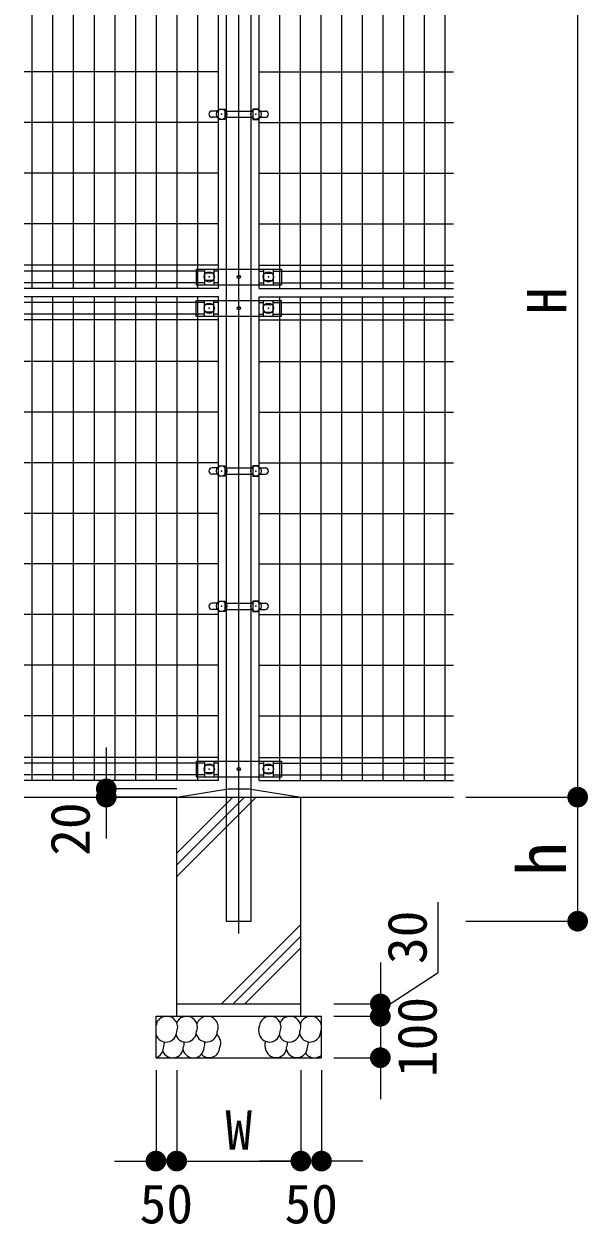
# Model space of a CAD drawing. Units: millimetres at full size, with parts at other scales. Extents: x 265 to 3003, y 4095 to 5961.
# Drawn here: x 1606 to 1879, y 5016 to 5596 of the extents above; entities that cross this region are included whole.
import ezdxf
from ezdxf.enums import TextEntityAlignment as Align

# ---------------------------------------------------------------- set-up
doc = ezdxf.new("R2010")
doc.units = ezdxf.units.MM
doc.header["$LTSCALE"] = 10
doc.header["$PDMODE"] = 32
doc.header["$PDSIZE"] = 5
doc.linetypes.add('DASHED_SPACED', pattern=[12, 6, -6])
doc.linetypes.add('USER1', pattern=[200, 125, -25, 25, -25])
for name, color, linetype, lineweight in [('ハッチ', 4, 'Continuous', 13), ('寸法', 3, 'Continuous', 13), ('本体', 7, 'Continuous', 13)]:
    doc.layers.add(name, color=color, linetype=linetype, lineweight=lineweight)
doc.styles.add('ＭＳ ゴシック', font='')
doc.styles.get('ＭＳ ゴシック').set_extended_font_data('MS Gothic')

# ---------------------------------------------------------------- blocks, each defined once
blk = doc.blocks.new('filled_dot')
at = {"color": 0, "linetype": 'Continuous', "lineweight": -2, "const_width": 1.25}
blk.add_lwpolyline([(-0.625, 0, 1), (0.625, 0, 1)], format="xyb", close=True, dxfattribs=at)

msp = doc.modelspace()

# ---------------------------------------------------------------- linework, layer by layer
at = {"layer": 'ハッチ', "linetype": 'USER1'}
msp.add_line((1710.01, 5156.26), (1710.01, 5710.66), dxfattribs=at)
at = {"layer": 'ハッチ'}
for p, q in [((1712.72, 5222.26), (1680.01, 5189.55)), ((1707.07, 5222.26), (1680.01, 5195.21)), ((1718.38, 5222.26), (1680.01, 5183.9)), ((1701.65, 5122.26), (1740.01, 5160.63)), ((1707.31, 5122.26), (1740.01, 5154.97)), ((1712.96, 5122.26), (1740.01, 5149.31))]:
    msp.add_line(p, q, dxfattribs=at)
for centre, radius, start, end in [((1675.22, 5111.01), 5.26, 335.90726, 171.81941), ((1684.79, 5111.01), 5.26, 335.90726, 155.65118), ((1694.84, 5111.01), 5.26, 335.90726, 162.8418), ((1725.2, 5111.01), 5.26, 335.90726, 171.81941), ((1734.77, 5111.01), 5.26, 335.90726, 155.65118), ((1744.82, 5111.01), 5.26, 335.90726, 162.8418), ((1674.87, 5108.96), 5.14, 199.07444, 358.86196), ((1684.45, 5108.96), 5.14, 201.36913, 358.86196), ((1694.49, 5108.96), 5.14, 192.39816, 358.86196), ((1696.03, 5103.44), 5.26, 335.90726, 49.94834), ((1725.76, 5109.52), 6.19, 158.81695, 201.18305), ((1724.85, 5108.96), 5.14, 199.07444, 358.86196), ((1734.43, 5108.96), 5.14, 201.36913, 358.86196), ((1744.47, 5108.96), 5.14, 192.39816, 358.86196), ((1746.8, 5103.18), 5.26, 52.31339, 59.60595), ((1668.79, 5101.78), 5.26, 74.60085, 76.56637), ((1678.03, 5101.32), 5.14, 202.28329, 358.86196), ((1668.79, 5103.2), 5.26, 335.90726, 7.56803), ((1688.07, 5101.32), 5.14, 192.39816, 358.86196), ((1678.37, 5103.36), 5.26, 335.90726, 5.82015), ((1695.69, 5101.4), 5.14, 222.82822, 358.86196), ((1688.41, 5103.36), 5.26, 335.90726, 5.82015), ((1729.05, 5102.32), 6.45, 162.98025, 203.69265), ((1728.01, 5101.41), 5.14, 199.07444, 358.86196), ((1738.05, 5101.41), 5.14, 192.39816, 358.86196), ((1728.35, 5103.46), 5.26, 335.90726, 4.75206), ((1738.39, 5103.46), 5.26, 335.90726, 4.75206), ((1668.45, 5101.16), 5.14, 287.70679, 358.86196), ((1746.56, 5101.35), 5.14, 213.66674, 312.15782)]:
    msp.add_arc(centre, radius, start, end, dxfattribs=at)
at = {"layer": '寸法', "color": 1}
for p, q in [((1873.81, 5702.26), (1873.81, 5222.26)), ((1645.98, 5246.26), (1645.98, 5202.26)), ((1680.01, 5226.26), (1645.98, 5226.26)), ((1680.01, 5222.26), (1645.98, 5222.26)), ((1819.81, 5222.26), (1873.81, 5222.26)), ((1819.81, 5222.26), (1873.81, 5222.26)), ((1873.81, 5222.26), (1873.81, 5162.26)), ((1806.35, 5137.53), (1806.35, 5171.39)), ((1819.81, 5162.26), (1873.81, 5162.26)), ((1778.44, 5142.26), (1778.44, 5096.26)), ((1778.44, 5119.26), (1806.35, 5137.53)), ((1778.44, 5136.26), (1778.44, 5076.26)), ((1756.01, 5122.26), (1778.44, 5122.26)), ((1756.01, 5116.26), (1778.44, 5116.26)), ((1756.01, 5116.26), (1778.44, 5116.26)), ((1756.01, 5096.26), (1778.44, 5096.26)), ((1670.01, 5090.26), (1670.01, 5046.26)), ((1680.01, 5090.26), (1680.01, 5046.26)), ((1680.01, 5090.26), (1680.01, 5046.26)), ((1740.01, 5090.26), (1740.01, 5046.26)), ((1740.01, 5090.26), (1740.01, 5046.26)), ((1750.01, 5090.26), (1750.01, 5046.26)), ((1650.01, 5046.26), (1700.01, 5046.26)), ((1680.01, 5046.26), (1740.01, 5046.26)), ((1770.01, 5046.26), (1720.01, 5046.26))]:
    msp.add_line(p, q, dxfattribs=at)
at = {"layer": '本体'}
for p, q in [((1610.21, 5468.26), (1610.21, 5702.26)), ((1620.21, 5468.26), (1620.21, 5702.26)), ((1630.21, 5468.26), (1630.21, 5702.26)), ((1640.21, 5468.26), (1640.21, 5702.26)), ((1650.21, 5468.26), (1650.21, 5702.26)), ((1660.21, 5468.26), (1660.21, 5702.26)), ((1670.21, 5468.26), (1670.21, 5702.26)), ((1680.21, 5468.26), (1680.21, 5702.26)), ((1690.21, 5468.26), (1690.21, 5702.26)), ((1700.21, 5468.26), (1700.21, 5702.26)), ((1703.96, 5702.66), (1703.96, 5222.26)), ((1716.06, 5222.26), (1716.06, 5702.66)), ((1719.81, 5468.26), (1719.81, 5702.26)), ((1729.81, 5468.26), (1729.81, 5702.26)), ((1739.81, 5468.26), (1739.81, 5702.26)), ((1749.81, 5468.26), (1749.81, 5702.26)), ((1759.81, 5468.26), (1759.81, 5702.26)), ((1769.81, 5468.26), (1769.81, 5702.26)), ((1779.81, 5468.26), (1779.81, 5702.26)), ((1789.81, 5468.26), (1789.81, 5702.26)), ((1799.81, 5468.26), (1799.81, 5702.26)), ((1809.81, 5468.26), (1809.81, 5702.26)), ((1700.21, 5573.02), (1606.21, 5573.02)), ((1719.81, 5573.02), (1813.81, 5573.02)), ((1700.21, 5554.04), (1697.11, 5554.04)), ((1700.21, 5555.04), (1703.21, 5555.04)), ((1703.21, 5555.04), (1703.21, 5550.04)), ((1703.21, 5554.04), (1716.81, 5554.04)), ((1716.81, 5555.04), (1716.81, 5550.04)), ((1719.81, 5555.04), (1716.81, 5555.04)), ((1719.81, 5554.04), (1722.91, 5554.04)), ((1700.21, 5548.54), (1606.21, 5548.54)), ((1700.21, 5551.04), (1697.11, 5551.04)), ((1703.21, 5550.04), (1700.21, 5550.04)), ((1703.21, 5551.04), (1716.81, 5551.04)), ((1716.81, 5550.04), (1719.81, 5550.04)), ((1719.81, 5551.04), (1722.91, 5551.04)), ((1719.81, 5548.54), (1813.81, 5548.54)), ((1700.21, 5524.06), (1606.21, 5524.06)), ((1719.81, 5524.06), (1813.81, 5524.06)), ((1700.21, 5499.58), (1606.21, 5499.58)), ((1719.81, 5499.58), (1813.81, 5499.58)), ((1700.21, 5479.46), (1606.21, 5479.46)), ((1719.81, 5479.46), (1813.81, 5479.46)), ((1693.41, 5476.66), (1606.21, 5476.66)), ((1689.41, 5477.66), (1689.41, 5470.06)), ((1689.41, 5477.66), (1730.61, 5477.66)), ((1693.41, 5477.66), (1693.41, 5470.06)), ((1698.01, 5475.66), (1693.41, 5475.66)), ((1698.01, 5477.66), (1698.01, 5470.06)), ((1700.21, 5476.66), (1698.01, 5476.66)), ((1719.81, 5476.66), (1722.01, 5476.66)), ((1722.01, 5477.66), (1722.01, 5470.06)), ((1722.01, 5475.66), (1726.61, 5475.66)), ((1726.61, 5477.66), (1726.61, 5470.06)), ((1726.61, 5476.66), (1813.81, 5476.66)), ((1730.61, 5477.66), (1730.61, 5470.06)), ((1693.41, 5471.06), (1606.21, 5471.06)), ((1700.21, 5468.26), (1606.21, 5468.26)), ((1689.41, 5470.06), (1730.61, 5470.06)), ((1698.01, 5472.06), (1693.41, 5472.06)), ((1700.21, 5471.06), (1698.01, 5471.06)), ((1719.81, 5471.06), (1722.01, 5471.06)), ((1719.81, 5468.26), (1813.81, 5468.26)), ((1722.01, 5472.06), (1726.61, 5472.06)), ((1726.61, 5471.06), (1813.81, 5471.06)), ((1700.21, 5464.26), (1606.21, 5464.26)), ((1693.41, 5461.46), (1606.21, 5461.46)), ((1610.21, 5230.26), (1610.21, 5464.26)), ((1620.21, 5230.26), (1620.21, 5464.26)), ((1630.21, 5230.26), (1630.21, 5464.26)), ((1640.21, 5230.26), (1640.21, 5464.26)), ((1650.21, 5230.26), (1650.21, 5464.26)), ((1660.21, 5230.26), (1660.21, 5464.26)), ((1670.21, 5230.26), (1670.21, 5464.26)), ((1680.21, 5230.26), (1680.21, 5464.26)), ((1689.41, 5454.86), (1689.41, 5462.46)), ((1689.41, 5462.46), (1730.61, 5462.46)), ((1690.21, 5230.26), (1690.21, 5464.26)), ((1693.41, 5454.86), (1693.41, 5462.46)), ((1698.01, 5454.86), (1698.01, 5462.46)), ((1700.21, 5461.46), (1698.01, 5461.46)), ((1700.21, 5230.26), (1700.21, 5464.26)), ((1719.81, 5464.26), (1813.81, 5464.26)), ((1719.81, 5230.26), (1719.81, 5464.26)), ((1719.81, 5461.46), (1722.01, 5461.46)), ((1722.01, 5454.86), (1722.01, 5462.46)), ((1726.61, 5454.86), (1726.61, 5462.46)), ((1726.61, 5461.46), (1813.81, 5461.46)), ((1729.81, 5230.26), (1729.81, 5464.26)), ((1730.61, 5454.86), (1730.61, 5462.46)), ((1739.81, 5230.26), (1739.81, 5464.26)), ((1749.81, 5230.26), (1749.81, 5464.26)), ((1759.81, 5230.26), (1759.81, 5464.26)), ((1769.81, 5230.26), (1769.81, 5464.26)), ((1779.81, 5230.26), (1779.81, 5464.26)), ((1789.81, 5230.26), (1789.81, 5464.26)), ((1799.81, 5230.26), (1799.81, 5464.26)), ((1809.81, 5230.26), (1809.81, 5464.26)), ((1693.41, 5455.86), (1606.21, 5455.86)), ((1698.01, 5460.46), (1693.41, 5460.46)), ((1698.01, 5456.86), (1693.41, 5456.86)), ((1700.21, 5455.86), (1698.01, 5455.86)), ((1719.81, 5455.86), (1722.01, 5455.86)), ((1722.01, 5460.46), (1726.61, 5460.46)), ((1722.01, 5456.86), (1726.61, 5456.86)), ((1726.61, 5455.86), (1813.81, 5455.86)), ((1700.21, 5453.06), (1606.21, 5453.06)), ((1689.41, 5454.86), (1730.61, 5454.86)), ((1719.81, 5453.06), (1813.81, 5453.06)), ((1700.21, 5432.94), (1606.21, 5432.94)), ((1719.81, 5432.94), (1813.81, 5432.94)), ((1700.21, 5408.46), (1606.21, 5408.46)), ((1719.81, 5408.46), (1813.81, 5408.46)), ((1700.21, 5383.98), (1606.21, 5383.98)), ((1700.21, 5381.48), (1697.11, 5381.48)), ((1700.21, 5382.48), (1703.21, 5382.48)), ((1703.21, 5382.48), (1703.21, 5377.48)), ((1703.21, 5381.48), (1716.81, 5381.48)), ((1716.81, 5382.48), (1716.81, 5377.48)), ((1719.81, 5382.48), (1716.81, 5382.48)), ((1719.81, 5383.98), (1813.81, 5383.98)), ((1719.81, 5381.48), (1722.91, 5381.48)), ((1700.21, 5378.48), (1697.11, 5378.48)), ((1703.21, 5377.48), (1700.21, 5377.48)), ((1703.21, 5378.48), (1716.81, 5378.48)), ((1716.81, 5377.48), (1719.81, 5377.48)), ((1719.81, 5378.48), (1722.91, 5378.48)), ((1700.21, 5359.5), (1606.21, 5359.5)), ((1719.81, 5359.5), (1813.81, 5359.5)), ((1700.21, 5335.02), (1606.21, 5335.02)), ((1719.81, 5335.02), (1813.81, 5335.02)), ((1700.21, 5316.04), (1697.11, 5316.04)), ((1700.21, 5317.04), (1703.21, 5317.04)), ((1703.21, 5317.04), (1703.21, 5312.04)), ((1703.21, 5316.04), (1716.81, 5316.04)), ((1716.81, 5317.04), (1716.81, 5312.04)), ((1719.81, 5317.04), (1716.81, 5317.04)), ((1719.81, 5316.04), (1722.91, 5316.04)), ((1700.21, 5310.54), (1606.21, 5310.54)), ((1700.21, 5313.04), (1697.11, 5313.04)), ((1703.21, 5312.04), (1700.21, 5312.04)), ((1703.21, 5313.04), (1716.81, 5313.04)), ((1716.81, 5312.04), (1719.81, 5312.04)), ((1719.81, 5313.04), (1722.91, 5313.04)), ((1719.81, 5310.54), (1813.81, 5310.54)), ((1700.21, 5286.06), (1606.21, 5286.06)), ((1719.81, 5286.06), (1813.81, 5286.06)), ((1700.21, 5261.58), (1606.21, 5261.58)), ((1719.81, 5261.58), (1813.81, 5261.58)), ((1700.21, 5241.46), (1606.21, 5241.46)), ((1719.81, 5241.46), (1813.81, 5241.46)), ((1693.41, 5238.66), (1606.21, 5238.66)), ((1689.41, 5239.66), (1689.41, 5232.06)), ((1689.41, 5239.66), (1730.61, 5239.66)), ((1693.41, 5239.66), (1693.41, 5232.06)), ((1698.01, 5237.66), (1693.41, 5237.66)), ((1698.01, 5239.66), (1698.01, 5232.06)), ((1700.21, 5238.66), (1698.01, 5238.66)), ((1719.81, 5238.66), (1722.01, 5238.66)), ((1722.01, 5239.66), (1722.01, 5232.06)), ((1722.01, 5237.66), (1726.61, 5237.66)), ((1726.61, 5239.66), (1726.61, 5232.06)), ((1726.61, 5238.66), (1813.81, 5238.66)), ((1730.61, 5239.66), (1730.61, 5232.06)), ((1693.41, 5233.06), (1606.21, 5233.06)), ((1700.21, 5230.26), (1606.21, 5230.26)), ((1689.41, 5232.06), (1730.61, 5232.06)), ((1698.01, 5234.06), (1693.41, 5234.06)), ((1700.21, 5233.06), (1698.01, 5233.06)), ((1719.81, 5233.06), (1722.01, 5233.06)), ((1719.81, 5230.26), (1813.81, 5230.26)), ((1722.01, 5234.06), (1726.61, 5234.06)), ((1726.61, 5233.06), (1813.81, 5233.06)), ((1606.21, 5222.26), (1680.01, 5222.26)), ((1680.01, 5222.26), (1740.01, 5222.26)), ((1680.01, 5116.26), (1680.01, 5222.26)), ((1740.01, 5222.26), (1813.81, 5222.26)), ((1740.01, 5116.26), (1740.01, 5222.26)), ((1703.96, 5162.26), (1716.06, 5162.26)), ((1680.01, 5122.26), (1740.01, 5122.26)), ((1670.01, 5116.26), (1750.01, 5116.26)), ((1670.01, 5096.26), (1670.01, 5116.26)), ((1750.01, 5096.26), (1750.01, 5116.26)), ((1670.01, 5096.26), (1750.01, 5096.26))]:
    msp.add_line(p, q, dxfattribs=at)
at = {"layer": '本体', "linetype": 'DASHED_SPACED'}
for p, q in [((1703.96, 5222.26), (1703.96, 5162.26)), ((1716.06, 5162.26), (1716.06, 5222.26))]:
    msp.add_line(p, q, dxfattribs=at)
at = {"layer": '本体'}
msp.add_lwpolyline([(1680.01, 5222.26), (1704.93, 5226.26), (1715.09, 5226.26), (1740.01, 5222.26)], dxfattribs=at)
for centre in [(1710.01, 5473.86), (1710.01, 5458.66), (1710.01, 5235.86)]:
    msp.add_circle(centre, 0.8, dxfattribs=at)
for centre, start, end in [((1697.11, 5552.54), 90, 270), ((1722.91, 5552.54), 270, 90), ((1697.11, 5379.98), 90, 270), ((1722.91, 5379.98), 270, 90), ((1697.11, 5314.54), 90, 270), ((1722.91, 5314.54), 270, 90)]:
    msp.add_arc(centre, 1.5, start, end, dxfattribs=at)
for p in [(1701.71, 5552.54), (1718.31, 5552.54), (1695.71, 5473.86), (1724.31, 5473.86), (1695.71, 5458.66), (1724.31, 5458.66), (1701.71, 5379.98), (1718.31, 5379.98), (1701.71, 5314.54), (1718.31, 5314.54), (1695.71, 5235.86), (1724.31, 5235.86)]:
    msp.add_point(p, dxfattribs=at)

# ---------------------------------------------------------------- block references
at = {"layer": '寸法', "color": 1, "xscale": 4, "yscale": 4}
for p, rotation in [((1645.98, 5226.26), 90), ((1645.98, 5222.26), 270), ((1873.81, 5222.26), 90), ((1873.81, 5222.26), 270), ((1873.81, 5162.26), 90), ((1778.44, 5122.26), 90), ((1778.44, 5116.26), 90), ((1778.44, 5116.26), 270), ((1778.44, 5096.26), 270), ((1670.01, 5046.26), 180), ((1740.01, 5046.26), 180), ((1740.01, 5046.26), 180)]:
    msp.add_blockref('filled_dot', p, dxfattribs=dict(at, rotation=rotation))
for p in [(1680.01, 5046.26), (1680.01, 5046.26), (1750.01, 5046.26)]:
    msp.add_blockref('filled_dot', p, dxfattribs=at)

# ---------------------------------------------------------------- texts
at = {"layer": '寸法', "color": 1, "style": 'ＭＳ ゴシック'}
for s, height, p in [('H', 18.99, (1858.81, 5462.26)), ('20', 18.99, (1628.48, 5206.81)), ('h', 23.74, (1856.31, 5192.26)), ('30', 18.99, (1791.35, 5154.46)), ('100', 18.99, (1796.18, 5106.26))]:
    msp.add_text(s, height=height, rotation=90, dxfattribs=at).set_placement(p, align=Align.MIDDLE_CENTER)
for s, p in [('W', (1710.01, 5061.26)), ('50', (1675.01, 5025.63)), ('50', (1745.01, 5025.63))]:
    msp.add_text(s, height=18.99, dxfattribs=at).set_placement(p, align=Align.MIDDLE_CENTER)

doc.saveas('drawing.dxf')
